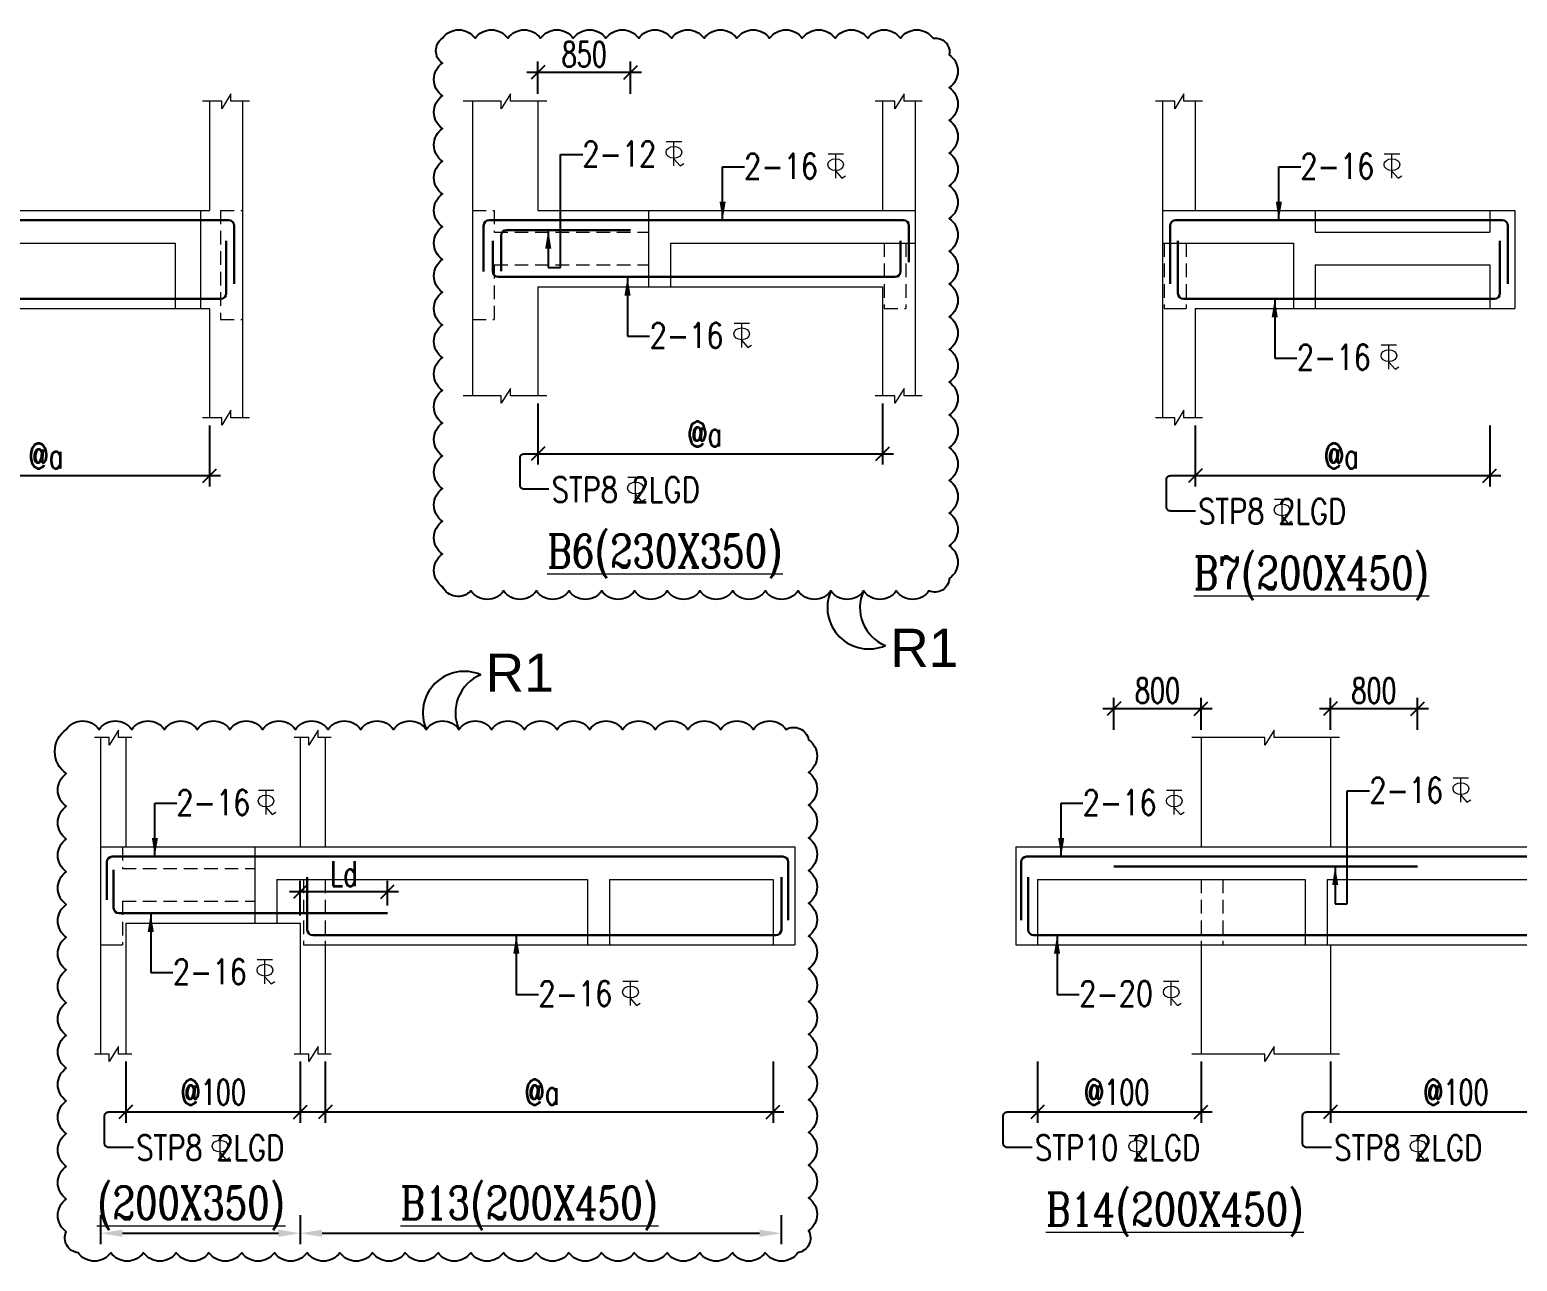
# Model space of a CAD drawing. Header units: millimetres. Extents: x 1255966 to 1543449, y 318653 to 465396.
# Drawn here: x 1510957 to 1524596, y 363463 to 374750 of the extents above; entities that cross this region are included whole.
import ezdxf

# ---------------------------------------------------------------- set-up
doc = ezdxf.new("R2010")
doc.units = ezdxf.units.MM
doc.header["$LTSCALE"] = 500
doc.header["$MEASUREMENT"] = 0
doc.header["$PDMODE"] = 34
doc.linetypes.add('HIDDEN', pattern=[0.375, 0.25, -0.125])
doc.layers.get('Defpoints').update_dxf_attribs({"lineweight": 0})
for name, color, linetype, lineweight in [('BEAM ELE', 2, 'Continuous', 15), ('DIM', 1, 'Continuous', 20), ('TAXT', 3, 'Continuous', 15), ('TEXT', 7, 'Continuous', 13), ('TEXT2', 3, 'Continuous', 15), ('TOWER AREA BEAM..', 3, 'Continuous', 20)]:
    doc.layers.add(name, color=color, linetype=linetype, lineweight=lineweight)
for name, color, linetype in [('CLOUD', 95, 'Continuous'), ('D', 10, 'Continuous'), ('ST DIM.', 1, 'Continuous'), ('STEEL', 1, 'Continuous')]:
    doc.layers.add(name, color=color, linetype=linetype)
doc.styles.add('2MM', font='romans.shx', dxfattribs={"width": 0.7})
doc.styles.add('3mm', font='arial.ttf')
doc.styles.add('BHTESHT$0$HSCC2', font='romanc.shx')
doc.styles.add('haider', font='romans.shx')
doc.dimstyles.new('SHUIB MOD.', dxfattribs={"dimtxt": 230, "dimasz": 130, "dimexe": 100, "dimexo": 70, "dimgap": 50, "dimtad": 2, "dimdec": 0, "dimzin": 4, "dimdsep": 46, "dimtxsty": '2MM', "dimblk": 'OBLIQUE', "dimcen": 0.09, "dimdle": 100, "dimclrd": 1, "dimclre": 1, "dimclrt": 3, "dimadec": 0, "dimazin": 0, "dimtfac": 1, "dimtdec": 0, "dimtix": 1, "dimtmove": 2, "dimatfit": 3, "dimfxl": 100, "dimtolj": 1, "dimlwd": -1, "dimarcsym": 0})

# ---------------------------------------------------------------- blocks, each defined once
blk = doc.blocks.new('_Oblique')
at = {"color": 0, "linetype": 'ByBlock', "lineweight": -2}
blk.add_line((-0.5, -0.5), (0.5, 0.5), dxfattribs=at)
blk = doc.blocks.new('*D116')
at = {"layer": 'Defpoints', "color": 0, "ltscale": 100, "transparency": 16777216}
for p in [(1509506, 371194, 6), (1512606, 371194, 6), (1512606, 370664)]:
    blk.add_point(p, dxfattribs=at)
at = {"layer": 'ST DIM.', "color": 1, "lineweight": -2, "ltscale": 100, "transparency": 16777216}
for p, q in [((1509506, 371124), (1509506, 370564)), ((1512606, 371124), (1512606, 370564))]:
    blk.add_line(p, q, dxfattribs=at)
at = {"layer": 'ST DIM.', "color": 1, "ltscale": 100, "transparency": 16777216}
blk.add_line((1509406, 370664), (1512706, 370664), dxfattribs=at)
at = {"layer": 'ST DIM.', "color": 1, "ltscale": 100, "transparency": 16777216, "xscale": 125, "yscale": 125, "zscale": 125, "rotation": 180}
blk.add_blockref('_Oblique', (1509506, 370664), dxfattribs=at)
at = {"layer": 'ST DIM.', "color": 1, "ltscale": 100, "transparency": 16777216, "xscale": 125, "yscale": 125, "zscale": 125}
blk.add_blockref('_Oblique', (1512606, 370664), dxfattribs=at)
at = {"layer": 'ST DIM.', "color": 3, "ltscale": 100, "transparency": 16777216, "insert": (1511104, 370844), "char_height": 230, "attachment_point": 5, "style": '2MM'}
blk.add_mtext('\\A1;@a', dxfattribs=at)
blk = doc.blocks.new('A$C76682FD6')
at = {"layer": 'TEXT', "color": 3, "ltscale": 0.2}
for p, q in [((143, 219, -1), (2, 219, -1)), ((72, 0, -1), (72, 219, -1)), ((72, 63, -1), (128, 0, -1)), ((128, 0, -1), (162, 21))]:
    blk.add_line(p, q, dxfattribs=at)
blk.add_ellipse((72, 124, -1), major_axis=(72.3, 0), ratio=0.753223, dxfattribs=at)
blk = doc.blocks.new('*D124')
at = {"layer": 'Defpoints', "color": 0, "ltscale": 100, "transparency": 16777216}
for p in [(1515616, 371394, 6), (1518776, 371394, 6), (1518776, 370864)]:
    blk.add_point(p, dxfattribs=at)
at = {"layer": 'ST DIM.', "color": 1, "lineweight": -2, "ltscale": 100, "transparency": 16777216}
for p, q in [((1515616, 371324), (1515616, 370764)), ((1518776, 371324), (1518776, 370764))]:
    blk.add_line(p, q, dxfattribs=at)
at = {"layer": 'ST DIM.', "color": 1, "ltscale": 100, "transparency": 16777216}
blk.add_line((1515516, 370864), (1518876, 370864), dxfattribs=at)
at = {"layer": 'ST DIM.', "color": 1, "ltscale": 100, "transparency": 16777216, "xscale": 125, "yscale": 125, "zscale": 125, "rotation": 180}
blk.add_blockref('_Oblique', (1515616, 370864), dxfattribs=at)
at = {"layer": 'ST DIM.', "color": 1, "ltscale": 100, "transparency": 16777216, "xscale": 125, "yscale": 125, "zscale": 125}
blk.add_blockref('_Oblique', (1518776, 370864), dxfattribs=at)
at = {"layer": 'ST DIM.', "color": 3, "ltscale": 100, "transparency": 16777216, "insert": (1517145, 371044), "char_height": 230, "attachment_point": 5, "style": '2MM'}
blk.add_mtext('\\A1;@a', dxfattribs=at)
blk = doc.blocks.new('*D126')
at = {"layer": 'Defpoints', "color": 0, "ltscale": 100, "transparency": 16777216}
for p in [(1511837, 365362, 6), (1513437, 365362, 6), (1513437, 364831)]:
    blk.add_point(p, dxfattribs=at)
at = {"layer": 'ST DIM.', "color": 1, "lineweight": -2, "ltscale": 100, "transparency": 16777216}
for p, q in [((1511837, 365292), (1511837, 364731)), ((1513437, 365292), (1513437, 364731))]:
    blk.add_line(p, q, dxfattribs=at)
at = {"layer": 'ST DIM.', "color": 1, "ltscale": 100, "transparency": 16777216}
blk.add_line((1511737, 364831), (1513537, 364831), dxfattribs=at)
at = {"layer": 'ST DIM.', "color": 1, "ltscale": 100, "transparency": 16777216, "xscale": 125, "yscale": 125, "zscale": 125, "rotation": 180}
blk.add_blockref('_Oblique', (1511837, 364831), dxfattribs=at)
at = {"layer": 'ST DIM.', "color": 1, "ltscale": 100, "transparency": 16777216, "xscale": 125, "yscale": 125, "zscale": 125}
blk.add_blockref('_Oblique', (1513437, 364831), dxfattribs=at)
at = {"layer": 'ST DIM.', "color": 3, "ltscale": 100, "transparency": 16777216, "insert": (1512639, 365012), "char_height": 230, "attachment_point": 5, "style": '2MM'}
blk.add_mtext('\\A1;@100', dxfattribs=at)
blk = doc.blocks.new('*D125')
at = {"layer": 'Defpoints', "color": 0, "ltscale": 100, "transparency": 16777216}
for p in [(1513667, 365362, 6), (1517772, 365362, 6), (1517772, 364831)]:
    blk.add_point(p, dxfattribs=at)
at = {"layer": 'ST DIM.', "color": 1, "lineweight": -2, "ltscale": 100, "transparency": 16777216}
for p, q in [((1513667, 365292), (1513667, 364731)), ((1517772, 365292), (1517772, 364731))]:
    blk.add_line(p, q, dxfattribs=at)
at = {"layer": 'ST DIM.', "color": 1, "ltscale": 100, "transparency": 16777216}
blk.add_line((1513567, 364831), (1517872, 364831), dxfattribs=at)
at = {"layer": 'ST DIM.', "color": 1, "ltscale": 100, "transparency": 16777216, "xscale": 125, "yscale": 125, "zscale": 125, "rotation": 180}
blk.add_blockref('_Oblique', (1513667, 364831), dxfattribs=at)
at = {"layer": 'ST DIM.', "color": 1, "ltscale": 100, "transparency": 16777216, "xscale": 125, "yscale": 125, "zscale": 125}
blk.add_blockref('_Oblique', (1517772, 364831), dxfattribs=at)
at = {"layer": 'ST DIM.', "color": 3, "ltscale": 100, "transparency": 16777216, "insert": (1515652, 365012), "char_height": 230, "attachment_point": 5, "style": '2MM'}
blk.add_mtext('\\A1;@a', dxfattribs=at)
blk = doc.blocks.new('*D132')
at = {"layer": 'Defpoints', "color": 0, "ltscale": 100, "transparency": 16777216}
for p in [(1522882, 365362, 6), (1525102, 365362, 6), (1525102, 364831)]:
    blk.add_point(p, dxfattribs=at)
at = {"layer": 'ST DIM.', "color": 1, "lineweight": -2, "ltscale": 100, "transparency": 16777216}
for p, q in [((1522882, 365292), (1522882, 364731)), ((1525102, 365292), (1525102, 364731))]:
    blk.add_line(p, q, dxfattribs=at)
at = {"layer": 'ST DIM.', "color": 1, "ltscale": 100, "transparency": 16777216}
blk.add_line((1522782, 364831), (1525202, 364831), dxfattribs=at)
at = {"layer": 'ST DIM.', "color": 1, "ltscale": 100, "transparency": 16777216, "xscale": 125, "yscale": 125, "zscale": 125, "rotation": 180}
blk.add_blockref('_Oblique', (1522882, 364831), dxfattribs=at)
at = {"layer": 'ST DIM.', "color": 1, "ltscale": 100, "transparency": 16777216, "xscale": 125, "yscale": 125, "zscale": 125}
blk.add_blockref('_Oblique', (1525102, 364831), dxfattribs=at)
at = {"layer": 'ST DIM.', "color": 3, "ltscale": 100, "transparency": 16777216, "insert": (1524033, 365012), "char_height": 230, "attachment_point": 5, "style": '2MM'}
blk.add_mtext('\\A1;@100', dxfattribs=at)
blk = doc.blocks.new('*D216')
at = {"layer": 'Defpoints', "color": 0, "ltscale": 100, "transparency": 16777216}
for p in [(1521644, 371194, 601198), (1524344, 371194, 62817), (1524344, 370664)]:
    blk.add_point(p, dxfattribs=at)
at = {"layer": 'ST DIM.', "color": 1, "lineweight": -2, "ltscale": 100, "transparency": 16777216}
for p, q in [((1521644, 371124), (1521644, 370564)), ((1524344, 371124), (1524344, 370564))]:
    blk.add_line(p, q, dxfattribs=at)
at = {"layer": 'ST DIM.', "color": 1, "ltscale": 100, "transparency": 16777216}
blk.add_line((1521544, 370664), (1524444, 370664), dxfattribs=at)
at = {"layer": 'ST DIM.', "color": 1, "ltscale": 100, "transparency": 16777216, "xscale": 125, "yscale": 125, "zscale": 125, "rotation": 180}
blk.add_blockref('_Oblique', (1521644, 370664), dxfattribs=at)
at = {"layer": 'ST DIM.', "color": 1, "ltscale": 100, "transparency": 16777216, "xscale": 125, "yscale": 125, "zscale": 125}
blk.add_blockref('_Oblique', (1524344, 370664), dxfattribs=at)
at = {"layer": 'ST DIM.', "color": 3, "ltscale": 100, "transparency": 16777216, "insert": (1522982, 370844), "char_height": 230, "attachment_point": 5, "style": '2MM'}
blk.add_mtext('\\A1;@a', dxfattribs=at)
blk = doc.blocks.new('*D219')
at = {"layer": 'Defpoints', "color": 0, "ltscale": 100, "transparency": 16777216}
for p in [(1520197, 365362, 6), (1521697, 365362, 6), (1521697, 364831)]:
    blk.add_point(p, dxfattribs=at)
at = {"layer": 'ST DIM.', "color": 1, "lineweight": -2, "ltscale": 100, "transparency": 16777216}
for p, q in [((1520197, 365292), (1520197, 364731)), ((1521697, 365292), (1521697, 364731))]:
    blk.add_line(p, q, dxfattribs=at)
at = {"layer": 'ST DIM.', "color": 1, "ltscale": 100, "transparency": 16777216}
blk.add_line((1520097, 364831), (1521797, 364831), dxfattribs=at)
at = {"layer": 'ST DIM.', "color": 1, "ltscale": 100, "transparency": 16777216, "xscale": 125, "yscale": 125, "zscale": 125, "rotation": 180}
blk.add_blockref('_Oblique', (1520197, 364831), dxfattribs=at)
at = {"layer": 'ST DIM.', "color": 1, "ltscale": 100, "transparency": 16777216, "xscale": 125, "yscale": 125, "zscale": 125}
blk.add_blockref('_Oblique', (1521697, 364831), dxfattribs=at)
at = {"layer": 'ST DIM.', "color": 3, "ltscale": 100, "transparency": 16777216, "insert": (1520923, 365012), "char_height": 230, "attachment_point": 5, "style": '2MM'}
blk.add_mtext('\\A1;@100', dxfattribs=at)
blk = doc.blocks.new('*D444')
at = {"layer": 'Defpoints', "color": 0, "ltscale": 100, "transparency": 16777216}
for p in [(1523682, 368528), (1522882, 368262), (1523682, 368262)]:
    blk.add_point(p, dxfattribs=at)
at = {"layer": 'ST DIM.', "color": 1, "ltscale": 100, "transparency": 16777216}
blk.add_line((1522782, 368528), (1523782, 368528), dxfattribs=at)
at = {"layer": 'ST DIM.', "color": 1, "lineweight": -2, "ltscale": 100, "transparency": 16777216}
for p, q in [((1522882, 368332), (1522882, 368628)), ((1523682, 368332), (1523682, 368628))]:
    blk.add_line(p, q, dxfattribs=at)
at = {"layer": 'ST DIM.', "color": 1, "ltscale": 100, "transparency": 16777216, "xscale": 125, "yscale": 125, "zscale": 125, "rotation": 180}
blk.add_blockref('_Oblique', (1522882, 368528), dxfattribs=at)
at = {"layer": 'ST DIM.', "color": 1, "ltscale": 100, "transparency": 16777216, "xscale": 125, "yscale": 125, "zscale": 125}
blk.add_blockref('_Oblique', (1523682, 368528), dxfattribs=at)
at = {"layer": 'ST DIM.', "color": 3, "ltscale": 100, "transparency": 16777216, "insert": (1523282, 368693), "char_height": 230, "attachment_point": 5, "style": '2MM'}
blk.add_mtext('\\A1;800', dxfattribs=at)
blk = doc.blocks.new('*D443')
at = {"layer": 'Defpoints', "color": 0, "ltscale": 100, "transparency": 16777216}
for p in [(1521697, 368528), (1520897, 368262), (1521697, 368262)]:
    blk.add_point(p, dxfattribs=at)
at = {"layer": 'ST DIM.', "color": 1, "ltscale": 100, "transparency": 16777216}
blk.add_line((1520797, 368528), (1521797, 368528), dxfattribs=at)
at = {"layer": 'ST DIM.', "color": 1, "lineweight": -2, "ltscale": 100, "transparency": 16777216}
for p, q in [((1520897, 368332), (1520897, 368628)), ((1521697, 368332), (1521697, 368628))]:
    blk.add_line(p, q, dxfattribs=at)
at = {"layer": 'ST DIM.', "color": 1, "ltscale": 100, "transparency": 16777216, "xscale": 125, "yscale": 125, "zscale": 125, "rotation": 180}
blk.add_blockref('_Oblique', (1520897, 368528), dxfattribs=at)
at = {"layer": 'ST DIM.', "color": 1, "ltscale": 100, "transparency": 16777216, "xscale": 125, "yscale": 125, "zscale": 125}
blk.add_blockref('_Oblique', (1521697, 368528), dxfattribs=at)
at = {"layer": 'ST DIM.', "color": 3, "ltscale": 100, "transparency": 16777216, "insert": (1521297, 368693), "char_height": 230, "attachment_point": 5, "style": '2MM'}
blk.add_mtext('\\A1;800', dxfattribs=at)
blk = doc.blocks.new('*D536')
at = {"layer": 'Defpoints', "color": 0, "ltscale": 100, "transparency": 16777216}
for p in [(1516466, 374360), (1515616, 374094), (1516466, 374094)]:
    blk.add_point(p, dxfattribs=at)
at = {"layer": 'ST DIM.', "color": 1, "lineweight": -2, "ltscale": 100, "transparency": 16777216}
for p, q in [((1515616, 374164), (1515616, 374460)), ((1516466, 374164), (1516466, 374460))]:
    blk.add_line(p, q, dxfattribs=at)
at = {"layer": 'ST DIM.', "color": 1, "ltscale": 100, "transparency": 16777216}
blk.add_line((1515516, 374360), (1516566, 374360), dxfattribs=at)
at = {"layer": 'ST DIM.', "color": 1, "ltscale": 100, "transparency": 16777216, "xscale": 125, "yscale": 125, "zscale": 125, "rotation": 180}
blk.add_blockref('_Oblique', (1515616, 374360), dxfattribs=at)
at = {"layer": 'ST DIM.', "color": 1, "ltscale": 100, "transparency": 16777216, "xscale": 125, "yscale": 125, "zscale": 125}
blk.add_blockref('_Oblique', (1516466, 374360), dxfattribs=at)
at = {"layer": 'ST DIM.', "color": 3, "ltscale": 100, "transparency": 16777216, "insert": (1516041, 374525), "char_height": 230, "attachment_point": 5, "style": '2MM'}
blk.add_mtext('\\A1;850', dxfattribs=at)
blk = doc.blocks.new('*D537')
at = {"layer": 'Defpoints', "color": 0, "ltscale": 100, "transparency": 16777216}
for p in [(1514237, 366850), (1514237, 366652), (1513437, 366562)]:
    blk.add_point(p, dxfattribs=at)
at = {"layer": 'ST DIM.', "color": 1, "lineweight": -2, "ltscale": 100, "transparency": 16777216}
for p, q in [((1513437, 366632), (1513437, 366950)), ((1514237, 366722), (1514237, 366950))]:
    blk.add_line(p, q, dxfattribs=at)
at = {"layer": 'ST DIM.', "color": 1, "ltscale": 100, "transparency": 16777216}
blk.add_line((1513337, 366850), (1514337, 366850), dxfattribs=at)
at = {"layer": 'ST DIM.', "color": 1, "ltscale": 100, "transparency": 16777216, "xscale": 125, "yscale": 125, "zscale": 125, "rotation": 180}
blk.add_blockref('_Oblique', (1513437, 366850), dxfattribs=at)
at = {"layer": 'ST DIM.', "color": 1, "ltscale": 100, "transparency": 16777216, "xscale": 125, "yscale": 125, "zscale": 125}
blk.add_blockref('_Oblique', (1514237, 366850), dxfattribs=at)
at = {"layer": 'ST DIM.', "color": 3, "ltscale": 100, "transparency": 16777216, "insert": (1513837, 367015), "char_height": 230, "attachment_point": 5, "style": '2MM'}
blk.add_mtext('\\A1;Ld', dxfattribs=at)
blk = doc.blocks.new('*D538')
at = {"layer": 'Defpoints', "color": 0, "ltscale": 100, "transparency": 16777216}
for p in [(1511607, 363954, 4), (1513437, 363954, 5), (1513437, 363719)]:
    blk.add_point(p, dxfattribs=at)
at = {"layer": 'ST DIM.', "color": 1, "lineweight": -2, "ltscale": 100, "transparency": 16777216}
for p, q in [((1511607, 363884), (1511607, 363619)), ((1513437, 363884), (1513437, 363619))]:
    blk.add_line(p, q, dxfattribs=at)
at = {"layer": 'ST DIM.', "color": 1, "ltscale": 100, "transparency": 16777216}
blk.add_line((1511807, 363719), (1513237, 363719), dxfattribs=at)
for points in [[(1511807, 363752), (1511807, 363686), (1511607, 363719)], [(1513237, 363752), (1513237, 363686), (1513437, 363719)]]:
    blk.add_solid(points, dxfattribs=at)
blk = doc.blocks.new('*D539')
at = {"layer": 'Defpoints', "color": 0, "ltscale": 100, "transparency": 16777216}
for p in [(1513437, 363954, 3), (1517848, 363954, 6), (1517848, 363719)]:
    blk.add_point(p, dxfattribs=at)
at = {"layer": 'ST DIM.', "color": 1, "lineweight": -2, "ltscale": 100, "transparency": 16777216}
for p, q in [((1513437, 363884), (1513437, 363619)), ((1517848, 363884), (1517848, 363619))]:
    blk.add_line(p, q, dxfattribs=at)
at = {"layer": 'ST DIM.', "color": 1, "ltscale": 100, "transparency": 16777216}
blk.add_line((1513637, 363719), (1517648, 363719), dxfattribs=at)
for points in [[(1513637, 363752), (1513637, 363686), (1513437, 363719)], [(1517648, 363752), (1517648, 363686), (1517848, 363719)]]:
    blk.add_solid(points, dxfattribs=at)

msp = doc.modelspace()

# ---------------------------------------------------------------- linework, layer by layer
at = {"layer": 'BEAM ELE', "color": 3}
for points in [[(1512972.9, 374094.2), (1512801.8, 374094.2), (1512801.8, 374162.8), (1512717.2, 374026.2), (1512717.2, 374094.2), (1512540.7, 374094.2)], [(1515698.6, 374094.2), (1515364.9, 374094.2), (1515364.9, 374162.8), (1515280.3, 374026.2), (1515280.3, 374094.2), (1514930.4, 374094.2)], [(1519138.2, 374094.2), (1518974.5, 374094.2), (1518974.5, 374162.8), (1518890, 374026.2), (1518890, 374094.2), (1518709.5, 374094.2)], [(1521710.5, 374094.2), (1521539.3, 374094.2), (1521539.3, 374162.8), (1521454.8, 374026.2), (1521454.8, 374094.2), (1521278.2, 374094.2)], [(1515698.6, 371394.2), (1515364.9, 371394.2), (1515364.9, 371462.8), (1515280.3, 371326.2), (1515280.3, 371394.2), (1514930.4, 371394.2)], [(1519138.2, 371394.2), (1518974.5, 371394.2), (1518974.5, 371462.8), (1518890, 371326.2), (1518890, 371394.2), (1518709.5, 371394.2)], [(1512972.9, 371194.2), (1512801.8, 371194.2), (1512801.8, 371262.8), (1512717.2, 371126.2), (1512717.2, 371194.2), (1512540.7, 371194.2)], [(1521710.5, 371194.2), (1521539.3, 371194.2), (1521539.3, 371262.8), (1521454.8, 371126.2), (1521454.8, 371194.2), (1521278.2, 371194.2)], [(1511891.8, 368261.6), (1511770.7, 368261.6), (1511770.7, 368330.3), (1511686.1, 368193.6), (1511686.1, 368261.6), (1511550.4, 368261.6)], [(1513721.8, 368261.6), (1513600.7, 368261.6), (1513600.7, 368330.3), (1513516.1, 368193.6), (1513516.1, 368261.6), (1513380.4, 368261.6)], [(1522965.5, 368261.6), (1522366.5, 368261.6), (1522366.5, 368330.3), (1522281.9, 368193.6), (1522281.9, 368261.6), (1521612.3, 368261.6)], [(1511891.8, 365361.6), (1511770.7, 365361.6), (1511770.7, 365430.3), (1511686.1, 365293.6), (1511686.1, 365361.6), (1511550.4, 365361.6)], [(1513721.8, 365361.6), (1513600.7, 365361.6), (1513600.7, 365430.3), (1513516.1, 365293.6), (1513516.1, 365361.6), (1513380.4, 365361.6)], [(1522965.5, 365361.6), (1522366.5, 365361.6), (1522366.5, 365430.3), (1522281.9, 365293.6), (1522281.9, 365361.6), (1521612.3, 365361.6)]]:
    msp.add_lwpolyline(points, dxfattribs=at)
at = {"layer": 'CLOUD', "color": 1}
for points in [[(1514740.2, 374671.9, -0.5205671), (1515040.2, 374671.9, -0.5205671), (1515340.2, 374671.9, -0.5205671), (1515640.2, 374671.9, -0.5205671), (1515940.2, 374671.9, -0.5205671), (1516240.2, 374671.9, -0.5205671), (1516540.2, 374671.9, -0.5205671), (1516840.2, 374671.9, -0.5205671), (1517140.2, 374671.9, -0.5205671), (1517440.2, 374671.9, -0.5205671), (1517740.2, 374671.9, -0.5205671), (1518040.2, 374671.9, -0.5205671), (1518340.2, 374671.9, -0.5205671), (1518640.2, 374671.9, -0.5205671), (1518940.2, 374671.9, -0.5205671), (1519240.2, 374671.9, -0.5205671), (1519388.3, 374520, -0.5205671), (1519388.3, 374220, -0.5205671), (1519388.3, 373920, -0.5205671), (1519388.3, 373620, -0.5205671), (1519388.3, 373320, -0.5205671), (1519388.3, 373020, -0.5205671), (1519388.3, 372720, -0.5205671), (1519388.3, 372420, -0.5205671), (1519388.3, 372120, -0.5205671), (1519388.3, 371820, -0.5205671), (1519388.3, 371520, -0.5205671), (1519388.3, 371220, -0.5205671), (1519388.3, 370920, -0.5205671), (1519388.3, 370620, -0.5205671), (1519388.3, 370320, -0.5205671), (1519388.3, 370020, -0.5205671), (1519388.3, 369720, -0.5205671), (1519202, 369606.3, -0.5205671), (1518902, 369606.3, -0.5205671), (1518602, 369606.3, -0.5205671), (1518302, 369606.3, -0.5205671), (1518002, 369606.3, -0.5205671), (1517702, 369606.3, -0.5205671), (1517402, 369606.3, -0.5205671), (1517102, 369606.3, -0.5205671), (1516802, 369606.3, -0.5205671), (1516502, 369606.3, -0.5205671), (1516202, 369606.3, -0.5205671), (1515902, 369606.3, -0.5205671), (1515602, 369606.3, -0.5205671), (1515302, 369606.3, -0.5205671), (1515002, 369606.3, -0.5205671), (1514740.2, 369644.6, -0.5205671), (1514740.2, 369944.6, -0.5205671), (1514740.2, 370244.6, -0.5205671), (1514740.2, 370544.6, -0.5205671), (1514740.2, 370844.6, -0.5205671), (1514740.2, 371144.6, -0.5205671), (1514740.2, 371444.6, -0.5205671), (1514740.2, 371744.6, -0.5205671), (1514740.2, 372044.6, -0.5205671), (1514740.2, 372344.6, -0.5205671), (1514740.2, 372644.6, -0.5205671), (1514740.2, 372944.6, -0.5205671), (1514740.2, 373244.6, -0.5205671), (1514740.2, 373544.6, -0.5205671), (1514740.2, 373844.6, -0.5205671), (1514740.2, 374144.6, -0.5205671), (1514740.2, 374444.6, -0.5205671)], [(1511292, 368337.2, -0.5205671), (1511592, 368337.2, -0.5205671), (1511892, 368337.2, -0.5205671), (1512192, 368337.2, -0.5205671), (1512492, 368337.2, -0.5205671), (1512792, 368337.2, -0.5205671), (1513092, 368337.2, -0.5205671), (1513392, 368337.2, -0.5205671), (1513692, 368337.2, -0.5205671), (1513992, 368337.2, -0.5205671), (1514292, 368337.2, -0.5205671), (1514592, 368337.2, -0.5205671), (1514892, 368337.2, -0.5205671), (1515192, 368337.2, -0.5205671), (1515492, 368337.2, -0.5205671), (1515792, 368337.2, -0.5205671), (1516092, 368337.2, -0.5205671), (1516392, 368337.2, -0.5205671), (1516692, 368337.2, -0.5205671), (1516992, 368337.2, -0.5205671), (1517292, 368337.2, -0.5205671), (1517592, 368337.2, -0.5205671), (1517892, 368337.2, -0.5205671), (1518097.8, 368243.1, -0.5205671), (1518097.8, 367943.1, -0.5205671), (1518097.8, 367643.1, -0.5205671), (1518097.8, 367343.1, -0.5205671), (1518097.8, 367043.1, -0.5205671), (1518097.8, 366743.1, -0.5205671), (1518097.8, 366443.1, -0.5205671), (1518097.8, 366143.1, -0.5205671), (1518097.8, 365843.1, -0.5205671), (1518097.8, 365543.1, -0.5205671), (1518097.8, 365243.1, -0.5205671), (1518097.8, 364943.1, -0.5205671), (1518097.8, 364643.1, -0.5205671), (1518097.8, 364343.1, -0.5205671), (1518097.8, 364043.1, -0.5205671), (1518097.8, 363743.1, -0.5205671), (1518000.2, 363540.7, -0.5205671), (1517700.2, 363540.7, -0.5205671), (1517400.2, 363540.7, -0.5205671), (1517100.2, 363540.7, -0.5205671), (1516800.2, 363540.7, -0.5205671), (1516500.2, 363540.7, -0.5205671), (1516200.2, 363540.7, -0.5205671), (1515900.2, 363540.7, -0.5205671), (1515600.2, 363540.7, -0.5205671), (1515300.2, 363540.7, -0.5205671), (1515000.2, 363540.7, -0.5205671), (1514700.2, 363540.7, -0.5205671), (1514400.2, 363540.7, -0.5205671), (1514100.2, 363540.7, -0.5205671), (1513800.2, 363540.7, -0.5205671), (1513500.2, 363540.7, -0.5205671), (1513200.2, 363540.7, -0.5205671), (1512900.2, 363540.7, -0.5205671), (1512600.2, 363540.7, -0.5205671), (1512300.2, 363540.7, -0.5205671), (1512000.2, 363540.7, -0.5205671), (1511700.2, 363540.7, -0.5205671), (1511400.2, 363540.7, -0.5205671), (1511292, 363732.4, -0.5205671), (1511292, 364032.4, -0.5205671), (1511292, 364332.4, -0.5205671), (1511292, 364632.4, -0.5205671), (1511292, 364932.4, -0.5205671), (1511292, 365232.4, -0.5205671), (1511292, 365532.4, -0.5205671), (1511292, 365832.4, -0.5205671), (1511292, 366132.4, -0.5205671), (1511292, 366432.4, -0.5205671), (1511292, 366732.4, -0.5205671), (1511292, 367032.4, -0.5205671), (1511292, 367332.4, -0.5205671), (1511292, 367632.4, -0.5205671), (1511292, 367932.4, -0.5205671)]]:
    msp.add_lwpolyline(points, format="xyb", close=True, dxfattribs=at)
at = {"layer": 'CLOUD', "color": 1, "ltscale": 10}
for centre, radius, start, end in [((1518650.8, 369454.7), 380.4, 156.51447, 293.39855), ((1518944.8, 369452.9), 375.6, 155.89933, 247.63729), ((1514940.9, 368488.8), 380.4, 66.60145, 203.48553), ((1515234.9, 368490.6), 375.6, 112.36271, 204.10067)]:
    msp.add_arc(centre, radius, start, end, dxfattribs=at)
at = {"layer": 'ST DIM.'}
for points, elevation in [([(1515716.8, 370538.5), (1515488.5, 370538.5, -0.4142136), (1515452.7, 370574.3), (1515452.7, 370827.9, -0.4142136), (1515488.5, 370863.6), (1515615.6, 370863.6)], -2.7), ([(1521644.3, 370338.5), (1521416, 370338.5, -0.4142136), (1521380.2, 370374.3), (1521380.2, 370627.9, -0.4142136), (1521416, 370663.6), (1521643.8, 370663.6)], -601194.1), ([(1511907.6, 364505.9), (1511679.3, 364505.9, -0.4142136), (1511643.5, 364541.7), (1511643.5, 364795.3, -0.4142136), (1511679.3, 364831.1), (1514887.7, 364831.1)], -2.7), ([(1520147.7, 364505.9), (1519919.3, 364505.9, -0.4142136), (1519883.5, 364541.7), (1519883.5, 364795.3, -0.4142136), (1519919.3, 364831.1), (1520197.5, 364831.1)], -6.3), ([(1522892.1, 364505.9), (1522663.8, 364505.9, -0.4142136), (1522628, 364541.7), (1522628, 364795.3, -0.4142136), (1522663.8, 364831.1), (1522882.5, 364831.1)], -6.3)]:
    msp.add_lwpolyline(points, format="xyb", dxfattribs=dict(at, elevation=elevation))
at = {"layer": 'STEEL', "color": 4, "lineweight": 30, "ltscale": 10}
for p, q in [((1505655.3, 373004.2, -140.7), (1512781.4, 373004.2, -1281856.1)), ((1512831.4, 372420.5, -186.5), (1512831.4, 372954.2, -186.5)), ((1515118.1, 372534.4, -186.5), (1515118.1, 372954.2, -186.5)), ((1515168.1, 373004.2, -140.7), (1518968.7, 373004.2, -2346141.3)), ((1515329.6, 372914.2, -2143560), (1516465.6, 372914.2, -2493888.8)), ((1519018.5, 372620.5, -186.5), (1519018.5, 372954.2, -186.5)), ((1521412.5, 372420.5, -186.5), (1521412.5, 372954.2, -186.5)), ((1521462.5, 373004.2, -140.7), (1524459.4, 373004.2, -1281856.1)), ((1524509.4, 372420.5, -186.5), (1524509.4, 372954.2, -186.5)), ((1512759.2, 372334.2, -599978), (1512759.2, 372815.2, -599978)), ((1515201.7, 372534.2, -599978), (1515201.7, 372815.2, -599978)), ((1515279.6, 372537.1, -186.5), (1515279.6, 372864.2, -186.5)), ((1518940.4, 372534.2, -599978), (1518940.4, 372815.2, -599978)), ((1521484.7, 372334.2, -599978), (1521484.7, 372815.2, -599978)), ((1524437.2, 372334.2, -599978), (1524437.2, 372815.2, -599978)), ((1515251.7, 372484.2, -599942.4), (1518890.4, 372484.2, -2883032.6)), ((1505727.5, 372284.2, -599942.4), (1512709.2, 372284.2, -1826933.4)), ((1521534.7, 372284.2, -599942.4), (1524387.2, 372284.2, -1826933.4)), ((1511713.5, 367171.6, -140.7), (1517862, 367171.6, -2346141.3)), ((1520097.1, 367171.6, -140.7), (1525295.6, 367171.6, -2346141.3)), ((1511663.5, 366775.5, -186.5), (1511663.5, 367121.6, -186.5)), ((1511726, 366701.6, -599978), (1511726, 367049.1, -599978)), ((1517911.8, 366587.9, -186.5), (1517911.8, 367121.6, -186.5)), ((1520047.1, 366587.9, -186.5), (1520047.1, 367121.6, -186.5)), ((1520897.5, 367081.6, -2600329), (1523682.5, 367081.6, -2792307)), ((1513501.3, 366501.6, -599978), (1513501.3, 366982.7, -599978)), ((1517848.8, 366501.6, -599978), (1517848.8, 366982.7, -599978)), ((1520111.2, 366501.6, -599978), (1520111.2, 366982.7, -599978)), ((1511776, 366651.6, -599942.4), (1514236.7, 366651.6, -1918521.3)), ((1513551.3, 366451.6, -599942.4), (1517798.8, 366451.6, -2883032.6)), ((1520161.2, 366451.6, -599942.4), (1525217.3, 366451.6, -2883032.6))]:
    msp.add_line(p, q, dxfattribs=at)
for centre, start, end in [((1512781.4, 372954.2, -186.5), 0, 90), ((1515168.1, 372954.2, -186.5), 90, 180), ((1515329.6, 372864.2, -186.5), 90, 180), ((1518968.5, 372954.2, -186.5), 0, 90), ((1521462.5, 372954.2, -186.5), 90, 180), ((1524459.4, 372954.2, -186.5), 0, 90), ((1515251.7, 372534.2, -599978), 180, 270), ((1518890.4, 372534.2, -599978), 270, 0), ((1512709.2, 372334.2, -599978), 270, 0), ((1521534.7, 372334.2, -599978), 180, 270), ((1524387.2, 372334.2, -599978), 270, 0), ((1511713.5, 367121.6, -186.5), 90, 180), ((1517861.8, 367121.6, -186.5), 0, 90), ((1520097.1, 367121.6, -186.5), 90, 180), ((1511776, 366701.6, -599978), 180, 270), ((1513551.3, 366501.6, -599978), 180, 270), ((1517798.8, 366501.6, -599978), 270, 0), ((1520161.2, 366501.6, -599978), 180, 270)]:
    msp.add_arc(centre, 50, start, end, dxfattribs=at)
at = {"layer": 'TOWER AREA BEAM..'}
for p, q in [((1512606.3, 374094.2), (1512606.3, 373094.2)), ((1512906.3, 374094.2), (1512906.3, 371194.2)), ((1515015.6, 374094.2), (1515015.6, 371394.2)), ((1515615.6, 374094.2), (1515615.6, 373094.2)), ((1518775.6, 374094.2), (1518775.6, 373094.2)), ((1519075.6, 374094.2), (1519075.6, 373094.2)), ((1521343.8, 374094.2), (1521343.8, 371194.2)), ((1521643.8, 374094.2), (1521643.8, 373094.2)), ((1505531.3, 373094.2), (1512606.3, 373094.2)), ((1512521.3, 373094.2), (1512521.3, 372194.2)), ((1515615.6, 373094.2), (1519075.6, 373094.2)), ((1516630.6, 373094.2), (1516630.6, 372394.2)), ((1519075.6, 373094.2), (1519075.6, 371394.2)), ((1521343.8, 373094.2), (1524573.8, 373094.2)), ((1522743.8, 373094.2), (1522743.8, 372894.2)), ((1524343.8, 373094.2), (1524343.8, 372894.2)), ((1524573.8, 373094.2), (1524573.8, 372194.2)), ((1522743.8, 372894.2), (1524343.8, 372894.2)), ((1509506.3, 372794.2), (1512291.3, 372794.2)), ((1512291.3, 372794.2), (1512291.3, 372194.2)), ((1516830.6, 372794.2), (1516830.6, 372394.2)), ((1516830.6, 372794.2), (1519075.6, 372794.2)), ((1521343.8, 372794.2), (1522543.8, 372794.2)), ((1522543.8, 372794.2), (1522543.8, 372194.2)), ((1522743.8, 372594.2), (1524343.8, 372594.2)), ((1522743.8, 372594.2), (1522743.8, 372194.2)), ((1524343.8, 372594.2), (1524343.8, 372194.2)), ((1515615.6, 372394.2), (1515615.6, 371394.2)), ((1515615.6, 372394.2), (1518775.6, 372394.2)), ((1518775.6, 372394.2), (1518775.6, 371394.2)), ((1505731.3, 372194.2), (1512606.3, 372194.2)), ((1512606.3, 372194.2), (1512606.3, 371194.2)), ((1521358.8, 372194.2), (1521558.8, 372194.2)), ((1521643.8, 372194.2), (1521643.8, 371194.2)), ((1521643.8, 372194.2), (1524573.8, 372194.2)), ((1511606.7, 368261.6), (1511606.7, 365361.6)), ((1511836.7, 368261.6), (1511836.7, 367261.6)), ((1513436.7, 368261.6), (1513436.7, 367261.6)), ((1513666.7, 368261.6), (1513666.7, 367261.6)), ((1521697.5, 368261.6), (1521697.5, 367261.6)), ((1522882.5, 368261.6), (1522882.5, 367261.6)), ((1511606.7, 367261.6), (1517971.7, 367261.6)), ((1513021.7, 367261.6), (1513021.7, 366561.6)), ((1517971.7, 367261.6), (1517971.7, 366361.6)), ((1519997.5, 367261.6), (1525402.5, 367261.6)), ((1519997.5, 367261.6), (1519997.5, 366361.6)), ((1513221.7, 366961.6), (1513221.7, 366561.6)), ((1513221.7, 366961.6), (1516071.7, 366961.6)), ((1516071.7, 366961.6), (1516071.7, 366361.6)), ((1516271.7, 366961.6), (1516271.7, 366361.6)), ((1516271.7, 366961.6), (1517771.7, 366961.6)), ((1517771.7, 366961.6), (1517771.7, 366361.6)), ((1520197.5, 366961.6), (1520197.5, 366361.6)), ((1520197.5, 366961.6), (1522652.5, 366961.6)), ((1522652.5, 366961.6), (1522652.5, 366361.6)), ((1522852.5, 366961.6), (1522852.5, 366361.6)), ((1522852.5, 366961.6), (1525402.5, 366961.6)), ((1511836.7, 366561.6), (1511836.7, 365361.6)), ((1511836.7, 366561.6), (1513436.7, 366561.6)), ((1513436.7, 366561.6), (1513436.7, 365361.6)), ((1511606.7, 366361.6), (1511806.7, 366361.6)), ((1513466.7, 366361.6), (1517971.7, 366361.6)), ((1513666.7, 366361.6), (1513666.7, 365361.6)), ((1519997.5, 366361.6), (1525402.5, 366361.6)), ((1521697.5, 366361.6), (1521697.5, 365361.6)), ((1522882.5, 366361.6), (1522882.5, 365361.6))]:
    msp.add_line(p, q, dxfattribs=at)
at = {"layer": 'TOWER AREA BEAM..', "linetype": 'HIDDEN'}
for p, q in [((1512706.3, 373094.2), (1512706.3, 372094.2)), ((1512706.3, 373094.2), (1512906.3, 373094.2)), ((1515015.6, 373094.2), (1515215.6, 373094.2)), ((1515215.6, 373094.2), (1515215.6, 372894.2)), ((1515215.6, 372894.2), (1516630.6, 372894.2)), ((1518790.6, 372794.2, 2461691.2), (1518790.6, 372194.2, 2461691.2)), ((1518990.6, 372794.2, 2461691.2), (1518990.6, 372194.2, 2461691.2)), ((1521358.8, 372794.2), (1521358.8, 372194.2)), ((1521558.8, 372794.2), (1521558.8, 372194.2)), ((1515215.6, 372594.2), (1516630.6, 372594.2)), ((1515215.6, 372594.2), (1515215.6, 372094.2)), ((1512706.3, 372094.2), (1512906.3, 372094.2)), ((1515015.6, 372094.2), (1515215.6, 372094.2)), ((1518790.6, 372194.2, 2461691.2), (1518990.6, 372194.2, 2461691.2)), ((1511806.7, 367261.6), (1511806.7, 367061.6)), ((1511806.7, 367061.6), (1513021.7, 367061.6)), ((1513466.7, 366961.6), (1513466.7, 366361.6)), ((1513666.7, 366961.6), (1513666.7, 366361.6)), ((1521697.5, 366961.6), (1521697.5, 366361.6)), ((1521897.5, 366961.6), (1521897.5, 366361.6)), ((1511806.7, 366761.6), (1513021.7, 366761.6)), ((1511806.7, 366761.6), (1511806.7, 366361.6))]:
    msp.add_line(p, q, dxfattribs=at)

# ---------------------------------------------------------------- block references
at = {"layer": 'DIM', "lineweight": 0}
for p in [(1516791.3, 373502.9, 1869101.5), (1518274.3, 373389.7, -22512), (1523374.6, 373389.7, -22512), (1517412.6, 371838.8, -599957.5), (1523346.8, 371638.8, -599957.5), (1516439.3, 370425.8, -2.2), (1522366.8, 370225.8, -601193.6), (1524006.9, 367670.3, 1869101.5), (1513051.4, 367557.1, -22512), (1521378.7, 367557.1, -22512), (1513041.1, 366006.3, -599957.5), (1516392.9, 365806.3, -599957.5), (1521351, 365806.3, -599957.5), (1512630.1, 364393.2, -2.2), (1521034.8, 364393.2, -5.7), (1523614.6, 364393.2, -5.7)]:
    msp.add_blockref('A$C76682FD6', p, dxfattribs=at)

# ---------------------------------------------------------------- texts
at = {"layer": 'CLOUD', "color": 1, "linetype": 'Continuous', "style": '3mm'}
for p in [(1518846.6, 368910.3, 0), (1515136.7, 368681.8, 0)]:
    msp.add_text('R1', height=350, dxfattribs=at).set_placement(p)
at = {"layer": 'TAXT', "style": 'BHTESHT$0$HSCC2', "width": 0.8}
for s, p in [('%%UB6(230X350)', (1515701.8, 369822.3, 1175946.7)), ('%%UB7(200X450)', (1521629.2, 369622.3, 574755.3)), ('%%U(200X350)', (1511572.7, 363848, 1175946.7)), ('%%UB13(200X450)', (1514355.4, 363848, 1175946.7)), ('%%UB14(200X450)', (1520274.4, 363789.8, 1175943.1))]:
    msp.add_text(s, height=300, dxfattribs=at).set_placement(p)
at = {"layer": 'TEXT2', "color": 3, "style": 'haider', "width": 0.8}
for s, p in [('2-12', (1516023.3, 373497.7, 1869100.7)), ('2-16', (1517506.3, 373384.5, -22512.8)), ('2-16', (1522606.6, 373384.5, -22512.8)), ('2-16', (1516640.2, 371833.7, 1197983.4)), ('2-16', (1522574.5, 371633.7, 1197983.4)), ('STP8 2LGD', (1515742.6, 370420.6, -3)), ('STP8 2LGD', (1521670.1, 370220.6, -601194.4)), ('2-16', (1523238.9, 367665.1, 1869100.7)), ('2-16', (1512300.9, 367552, -22512.8)), ('2-16', (1520610.7, 367552, -22512.8)), ('2-16', (1512268.7, 366001.1, 1197983.4)), ('2-16', (1515620.6, 365801.1, 1197983.4)), ('2-20', (1520578.6, 365801.1, 1197983.4)), ('STP8 2LGD', (1511933.5, 364388.1, -3)), ('STP10 2LGD', (1520173.5, 364388.1, -6.5)), ('STP8 2LGD', (1522918, 364388.1, -6.5))]:
    msp.add_text(s, height=230, dxfattribs=at).set_placement(p)

# ---------------------------------------------------------------- dimensions: what is measured, and where the dimension line sits
at = {"layer": 'ST DIM.', "ltscale": 100}
for base, p1, p2, picture, middle in [((1516465.6, 374360.1), (1515615.6, 374094.2), (1516465.6, 374094.2), '*D536', (1516040.6, 374525.1)), ((1521697.5, 368527.5), (1520897.5, 368261.6), (1521697.5, 368261.6), '*D443', (1521297.5, 368692.5)), ((1523682.5, 368527.5), (1522882.5, 368261.6), (1523682.5, 368261.6), '*D444', (1523282.5, 368692.5))]:
    dim = msp.add_linear_dim(base=base, p1=p1, p2=p2, dimstyle='SHUIB MOD.', override={"dimasz": 125}, dxfattribs=at)
    dim.commit()
    dim.dimension.update_dxf_attribs({"geometry": picture, "text_midpoint": middle})
for base, p1, p2, text, override, picture, middle in [((1518775.6, 370863.6, -6.3), (1515615.6, 371394.2), (1518775.6, 371394.2), '@a', {"dimasz": 125}, '*D124', (1517144.6, 371044.1, -6.3)), ((1512606.3, 370663.6, -601197.7), (1509506.3, 371194.2, -601191.4), (1512606.3, 371194.2, -601191.4), '@a', {"dimasz": 125}, '*D116', (1511103.7, 370844.1, -601197.7)), ((1524343.8, 370663.6, -601197.7), (1521643.8, 371194.2), (1524343.8, 371194.2, -538380.3), '@a', {"dimasz": 125}, '*D216', (1522981.5, 370844.1, -601197.7)), ((1513436.7, 364831.1, -6.3), (1511836.7, 365361.6), (1513436.7, 365361.6), '@100', {"dimasz": 125}, '*D126', (1512639.4, 365011.5, -6.3)), ((1517771.7, 364831.1, -6.3), (1513666.7, 365361.6), (1517771.7, 365361.6), '@a', {"dimasz": 125}, '*D125', (1515652.4, 365011.5, -6.3)), ((1521697.5, 364831.1, -6.3), (1520197.5, 365361.6), (1521697.5, 365361.6), '@100', {"dimasz": 125}, '*D219', (1520923.3, 365011.5, -6.3)), ((1525102.5, 364831.1, -6.3), (1522882.5, 365361.6), (1525102.5, 365361.6), '@100', {"dimasz": 125}, '*D132', (1524032.7, 365011.5, -6.3)), ((1513436.7, 363718.8, -6.3), (1511606.7, 363953.9, -2), (1513436.7, 363953.9, -0.8), ' ', {"dimasz": 200, "dimsah": 1}, '*D538', (1519387.5, 363899.3, -6.3)), ((1517848, 363718.8, -6.3), (1513436.7, 363953.9, -2.9), (1517848, 363953.9), ' ', {"dimasz": 200, "dimsah": 1}, '*D539', (1522552.6, 363899.3, -6.3))]:
    dim = msp.add_linear_dim(base=base, p1=p1, p2=p2, text=text, dimstyle='SHUIB MOD.', override=override, dxfattribs=at)
    dim.commit()
    dim.dimension.update_dxf_attribs({"geometry": picture, "text_midpoint": middle, "dimtype": 160})
dim = msp.add_linear_dim(base=(1514236.7, 366850.2), p1=(1513436.7, 366561.6), p2=(1514236.7, 366651.6), text='Ld', dimstyle='SHUIB MOD.', override={"dimasz": 125}, dxfattribs=at)
dim.commit()
dim.dimension.update_dxf_attribs({"geometry": '*D537', "text_midpoint": (1513836.7, 367015.2)})

# ---------------------------------------------------------------- leaders
at = {"layer": 'D', "linetype": 'Continuous'}
for points in [[(1515711, 372914.2, -2593024.7), (1515711, 372571.8, -2593024.7), (1515822.1, 372571.8, -2593024.7), (1515822.1, 373607.4, -2593024.7), (1516026.6, 373607.4, -2593024.7)], [(1517309.6, 373004.2, -4484638.2), (1517309.6, 373494.2, -4484638.2), (1517509.6, 373494.2, -4484638.2)], [(1522409.9, 373004.2, -4484638.2), (1522409.9, 373494.2, -4484638.2), (1522609.9, 373494.2, -4484638.2)], [(1516437.8, 372484.2, -5062083.7), (1516437.8, 371941.4, -5062083.7), (1516639.9, 371941.4, -5062083.7)], [(1522372.1, 372284.2, -5062083.7), (1522372.1, 371741.4, -5062083.7), (1522574.1, 371741.4, -5062083.7)], [(1522926.5, 367081.6, -2593024.7), (1522926.5, 366739.2, -2593024.7), (1523037.7, 366739.2, -2593024.7), (1523037.7, 367774.8, -2593024.7), (1523242.2, 367774.8, -2593024.7)], [(1512104.2, 367171.6, -4484638.2), (1512104.2, 367661.6, -4484638.2), (1512304.2, 367661.6, -4484638.2)], [(1520414.1, 367171.6, -4484638.2), (1520414.1, 367661.6, -4484638.2), (1520614, 367661.6, -4484638.2)], [(1512066.3, 366651.6, -5062083.7), (1512066.3, 366108.8, -5062083.7), (1512268.4, 366108.8, -5062083.7)], [(1515418.2, 366451.6, -5062083.7), (1515418.2, 365908.8, -5062083.7), (1515620.2, 365908.8, -5062083.7)], [(1520376.2, 366451.6, -5062083.7), (1520376.2, 365908.8, -5062083.7), (1520578.2, 365908.8, -5062083.7)]]:
    msp.add_leader(points, dimstyle='SHUIB MOD.', override={"dimasz": 170, "dimtad": 0}, dxfattribs=at)

doc.saveas('drawing.dxf')
